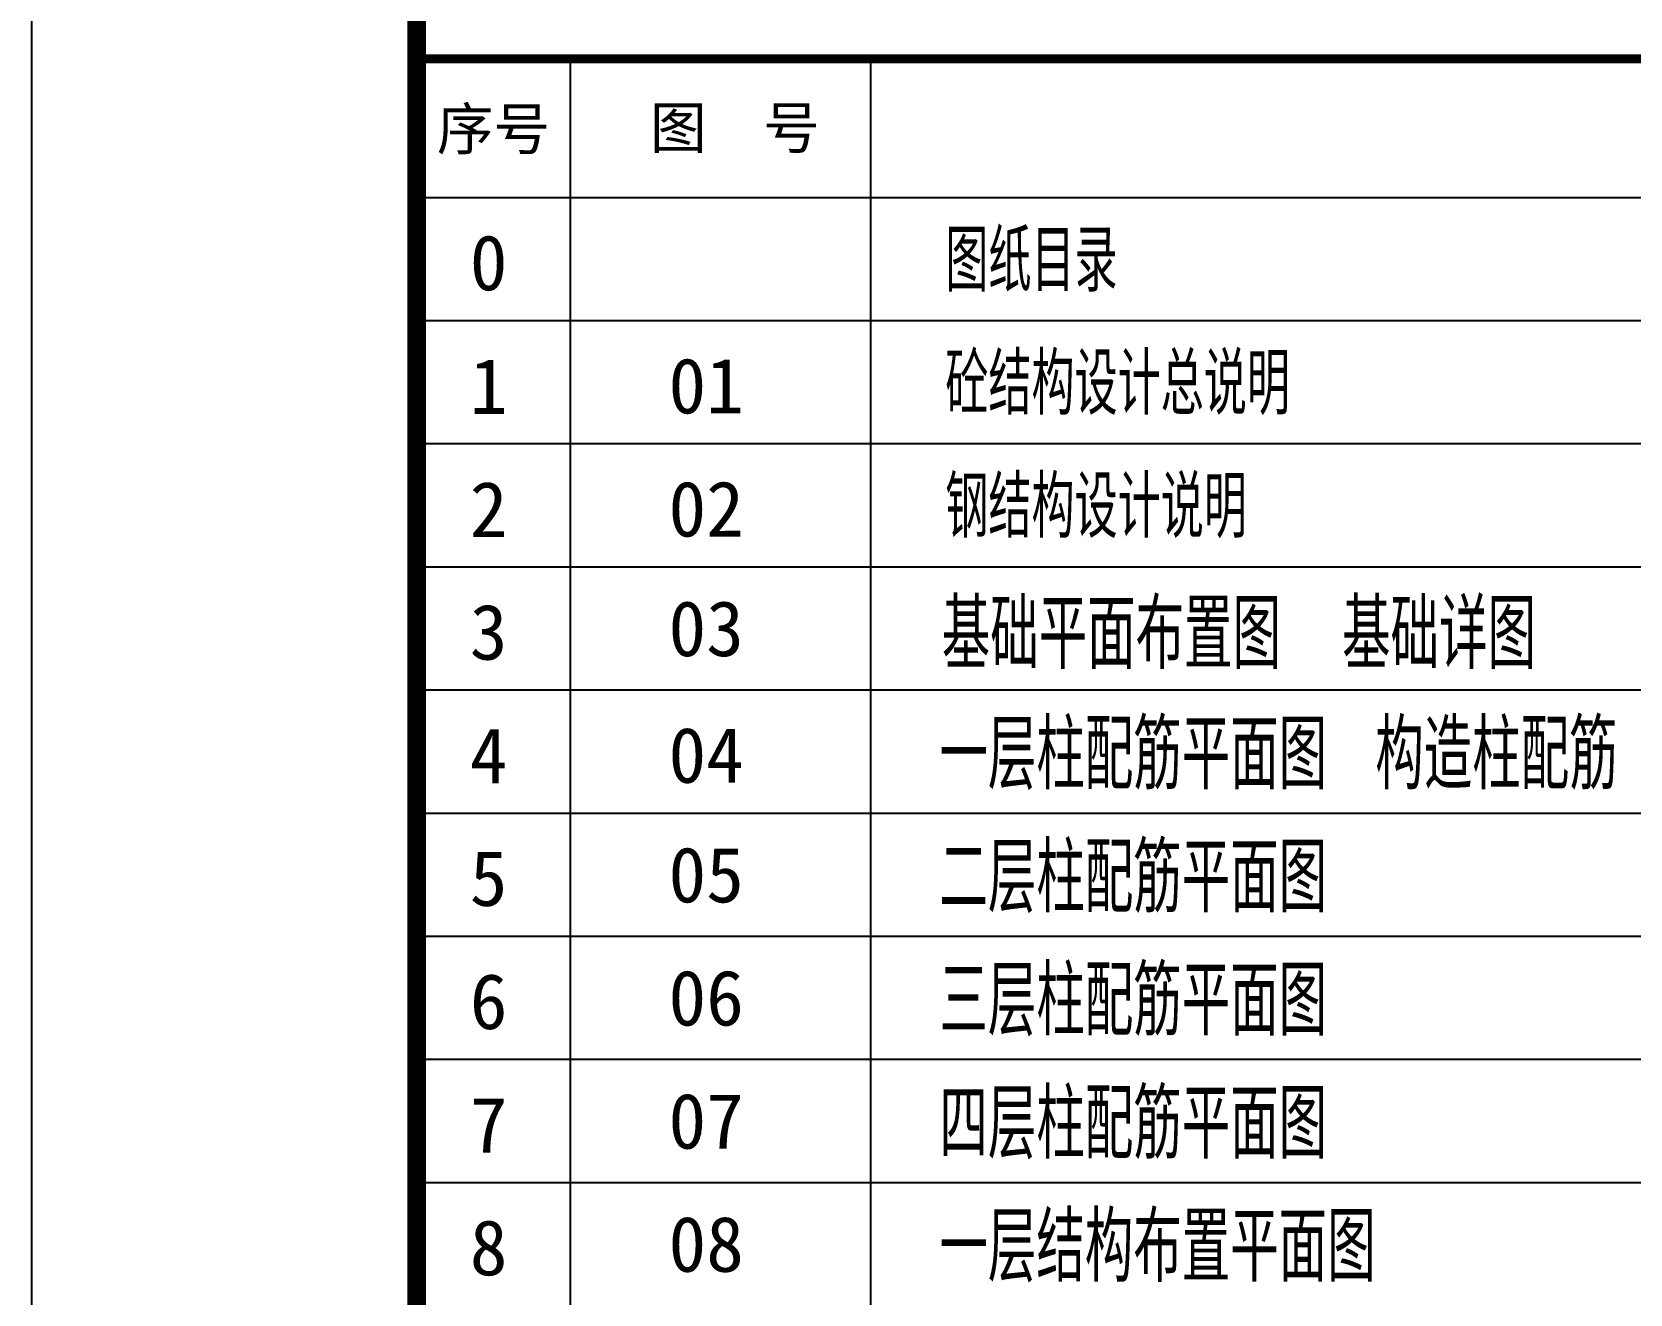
# Model space of a CAD drawing. Extents: x -2331248 to -1198620, y -977263 to -545844.
# Drawn here: x -2331248 to -2320862, y -721234 to -713033 of the extents above; entities that cross this region are included whole.
import ezdxf
from ezdxf.enums import TextEntityAlignment as Align

# ---------------------------------------------------------------- set-up
doc = ezdxf.new("R2010")
doc.units = 0
doc.header["$LTSCALE"] = 1000
doc.header["$MEASUREMENT"] = 0
doc.layers.get('0').update_dxf_attribs({"linetype": 'CONTINUOUS'})
doc.layers.add('PUB_TEXT', color=7, linetype='CONTINUOUS')
doc.styles.add('TSSD_REIN', font='Tssdeng.shx', dxfattribs={"width": 0.7, "bigfont": 'hztxt.shx'})
doc.styles.add('黑体', font='SIMHEI.TTF', dxfattribs={"width": 1.4})

msp = doc.modelspace()

# ---------------------------------------------------------------- linework, layer by layer
for p, q in [((-2331248, -735908.1), (-2331248, -706208.1)), ((-2327748, -734108.1), (-2327748, -713208.1)), ((-2325795, -734108.1), (-2325795, -713208.1)), ((-2328748, -714108.1), (-2290248, -714108.1)), ((-2328748, -714908.1), (-2290248, -714908.1)), ((-2328748, -715708.1), (-2290248, -715708.1)), ((-2328748, -716508.1), (-2290248, -716508.1)), ((-2328748, -717308.1), (-2290248, -717308.1)), ((-2328748, -718108.1), (-2290248, -718108.1)), ((-2328748, -718908.1), (-2290248, -718908.1)), ((-2328748, -719708.1), (-2290248, -719708.1)), ((-2328748, -720508.1), (-2290248, -720508.1))]:
    msp.add_line(p, q)
msp.add_lwpolyline([(-2331248, -706208.1), (-2289248, -706208.1), (-2289248, -735908.1), (-2331248, -735908.1)], close=True)
for points, const_width in [([(-2290248, -707208.1), (-2328748, -707208.1), (-2328748, -734108.1), (-2309498, -734108.1), (-2309498, -707208.1)], 120), ([(-2290248, -713208.1), (-2328748, -713208.1)], 60), ([(-2328748, -713208.1), (-2309498, -713208.1)], 60)]:
    msp.add_lwpolyline(points, dxfattribs=dict(const_width=const_width))

# ---------------------------------------------------------------- texts
at = {"style": '黑体'}
for s, height, p in [('序号', 270, (-2328248, -713658.1)), ('图  号', 270, (-2326679.1, -713658.1)), ('0', 360, (-2328280, -714534.8)), ('1', 360, (-2328280, -715334.8)), ('01', 360, (-2326866, -715334.8)), ('2', 360, (-2328280, -716134.8)), ('02', 360, (-2326866, -716134.8)), ('03', 360, (-2326866, -716911.9)), ('3', 360, (-2328280, -716934.8)), ('4', 360, (-2328280, -717734.8)), ('04', 360, (-2326866, -717734.8)), ('5', 360, (-2328280, -718534.8)), ('05', 360, (-2326866, -718511.9)), ('06', 360, (-2326866, -719311.9)), ('6', 360, (-2328280, -719334.8)), ('7', 360, (-2328280, -720134.8)), ('07', 360, (-2326866, -720111.9)), ('8', 360, (-2328280, -720934.8)), ('08', 360, (-2326866, -720911.9))]:
    msp.add_text(s, height=height, dxfattribs=at).set_placement(p, align=Align.MIDDLE)
at = {"style": 'TSSD_REIN', "width": 0.7}
for s, p in [('基础平面布置图', (-2325335.4, -717172)), ('基础详图', (-2322733.4, -717172)), ('一层柱配筋平面图', (-2325350.5, -717954.1, -47518.1)), ('构造柱配筋', (-2322517.5, -717954.1, -47518.1)), ('二层柱配筋平面图', (-2325350.5, -718754.1, -47518.1)), ('三层柱配筋平面图', (-2325350.5, -719554.1, -47518.1)), ('四层柱配筋平面图', (-2325350.5, -720354.1, -47518.1)), ('一层结构布置平面图', (-2325350.5, -721154.1, -47518.1))]:
    msp.add_text(s, height=450, dxfattribs=at).set_placement(p)
at = {"layer": 'PUB_TEXT', "style": 'TSSD_REIN', "width": 0.7}
for s, p in [('图纸目录', (-2325312, -714719.8)), ('砼结构设计总说明', (-2325312, -715519.8)), ('钢结构设计说明', (-2325312, -716319.8))]:
    msp.add_text(s, height=400, dxfattribs=at).set_placement(p)

doc.saveas('drawing.dxf')
